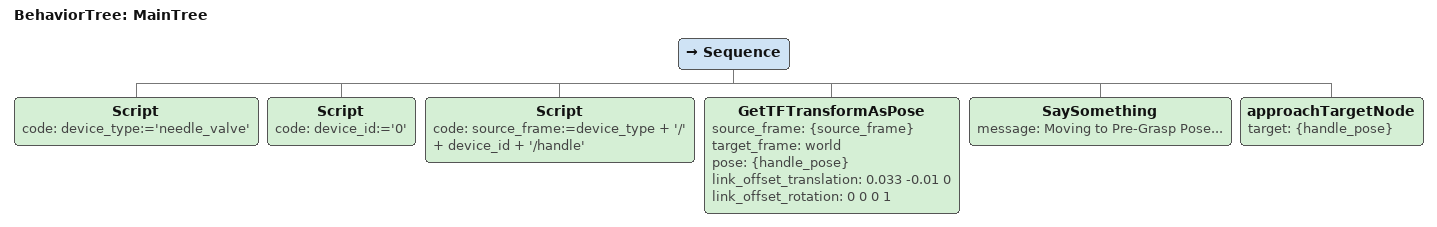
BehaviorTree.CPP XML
<root BTCPP_format="4">
    <BehaviorTree ID="MainTree">
        <Sequence>

            <Script code="device_type:='needle_valve'" />
            <Script code="device_id:='0'" />

            <Script code="source_frame:=device_type + '/' + device_id + '/handle'" />

            <!-- Note - Link Offset Translation is used to Align Realsense with Device Centre for Handle Angle Estimation -->
            <GetTFTransformAsPose source_frame="{source_frame}" target_frame="world" pose="{handle_pose}" link_offset_translation="0.033 -0.01 0" link_offset_rotation="0 0 0 1"/>

            <!-- Tick approachTarget Action-->
            <SaySomething message="Moving to Pre-Grasp Pose..." />
            <approachTargetNode target="{handle_pose}"/>

        </Sequence>
    </BehaviorTree>
</root>
